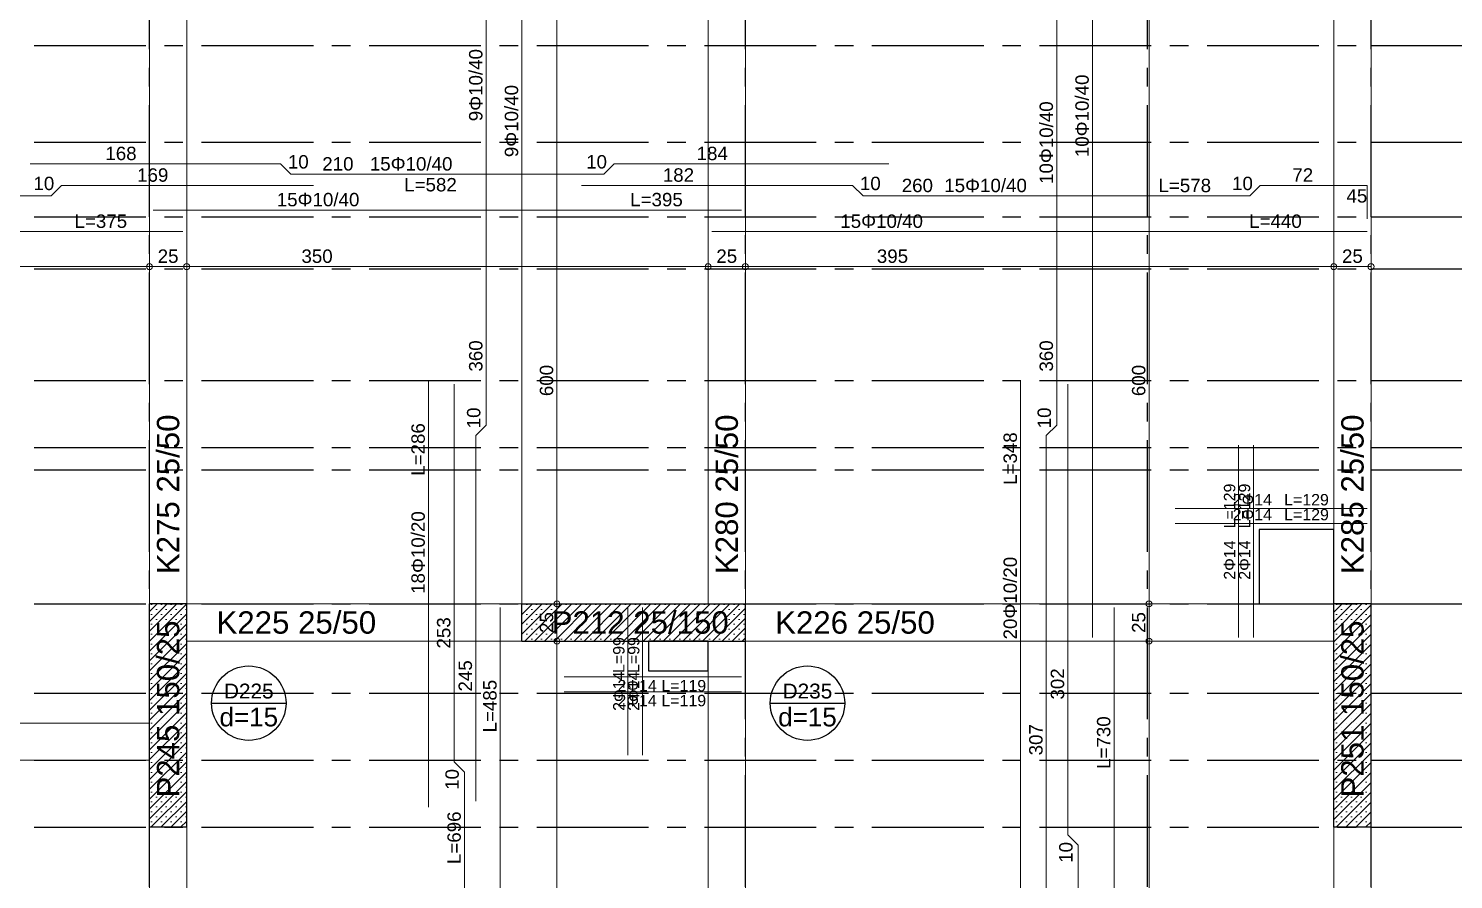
# Model space of a CAD drawing. Header units: millimetres. Extents: x 2232 to 85269, y -3593 to 5869.
# Drawn here: x 58095 to 59051, y 3591 to 4162 of the extents above; entities that cross this region are included whole.
import ezdxf

# ---------------------------------------------------------------- set-up
doc = ezdxf.new("R2010")
doc.units = ezdxf.units.MM
doc.linetypes.add('CENTER2', pattern=[112.5, 75, -12.5, 12.5, -12.5])
doc.linetypes.add('DASHDOT2', pattern=[12.7, 6.35, -3.175, 0, -3.175])
doc.layers.add('aks', color=251, linetype='DASHDOT2', lineweight=35)
for name, color, linetype in [('Donatı Topl. Uzun. Yazısı', 7, 'Continuous'), ('Donatı Uz. Yazısı', 7, 'Continuous'), ('Donatı Yazısı', 7, 'Continuous'), ('Donatı Çizgisi', 7, 'Continuous'), ('Döşeme', 7, 'Continuous'), ('Döşeme Boşluğu', 7, 'Continuous'), ('Kiriş', 7, 'Continuous'), ('Panel', 7, 'Continuous'), ('Standart', 7, 'Continuous'), ('Ölçülendirme', 7, 'Continuous')]:
    doc.layers.add(name, color=color, linetype=linetype)
doc.styles.add('arial_1_18', font='arial.ttf', dxfattribs={"height": 0.2})
pattern_1 = [(45, (0, 0), (-3.314563, 3.314563), []), (45, (3.3146, 0), (-3.314563, 3.314563), [0, -4.6875])]

# ---------------------------------------------------------------- blocks, each defined once
blk = doc.blocks.new('IDE539Entity3865')
at = {"layer": 'Döşeme', "color": 117, "linetype": 'Continuous', "lineweight": -3}
blk.add_lwpolyline([(2481.67, 798.33), (2531.67, 798.33)], dxfattribs=at)
blk.add_circle((2506.67, 798.33), 25, dxfattribs=at)
at = {"layer": 'Döşeme', "color": 178, "linetype": 'Continuous', "lineweight": -3, "style": 'arial_1_18'}
blk.add_text('D225', height=10, dxfattribs=at).set_placement((2489.97, 801.46))
at = {"layer": 'Döşeme', "color": 164, "linetype": 'Continuous', "lineweight": -3, "style": 'arial_1_18'}
blk.add_text('d=15', height=12.5, dxfattribs=at).set_placement((2487, 782.71))
blk = doc.blocks.new('IDE539Entity3870')
at = {"layer": 'Döşeme', "color": 117, "linetype": 'Continuous', "lineweight": -3}
blk.add_lwpolyline([(2856.67, 798.33), (2906.67, 798.33)], dxfattribs=at)
blk.add_circle((2881.67, 798.33), 25, dxfattribs=at)
at = {"layer": 'Döşeme', "color": 178, "linetype": 'Continuous', "lineweight": -3, "style": 'arial_1_18'}
blk.add_text('D235', height=10, dxfattribs=at).set_placement((2864.97, 801.46))
at = {"layer": 'Döşeme', "color": 164, "linetype": 'Continuous', "lineweight": -3, "style": 'arial_1_18'}
blk.add_text('d=15', height=12.5, dxfattribs=at).set_placement((2862, 782.71))
blk = doc.blocks.new('IDE539Entity3904')
at = {"layer": 'aks', "color": 251, "linetype": 'CENTER2', "lineweight": -3}
blk.add_lwpolyline([(3110, 0), (3110, 2330)], dxfattribs=at)
blk = doc.blocks.new('IDE539Entity3911')
at = {"layer": 'aks', "color": 251, "linetype": 'CENTER2', "lineweight": -3}
blk.add_lwpolyline([(3260, 0), (3260, 2330)], dxfattribs=at)
blk = doc.blocks.new('IDE539Entity3918')
at = {"layer": 'aks', "color": 251, "linetype": 'CENTER2', "lineweight": -3}
blk.add_lwpolyline([(2840, 0), (2840, 2330)], dxfattribs=at)
blk = doc.blocks.new('IDE539Entity3932')
at = {"layer": 'aks', "color": 251, "linetype": 'CENTER2', "lineweight": -3}
blk.add_lwpolyline([(2440, 0), (2440, 2330)], dxfattribs=at)
blk = doc.blocks.new('IDE539Entity3973')
at = {"layer": 'aks', "color": 251, "linetype": 'CENTER2', "lineweight": -3}
blk.add_lwpolyline([(3260, 1240), (3788, 1240)], dxfattribs=at)
blk = doc.blocks.new('IDE539Entity3974')
at = {"layer": 'aks', "color": 251, "linetype": 'CENTER2', "lineweight": -3}
blk.add_lwpolyline([(0, 1240), (3260, 1240)], dxfattribs=at)
blk = doc.blocks.new('IDE539Entity3980')
at = {"layer": 'aks', "color": 251, "linetype": 'CENTER2', "lineweight": -3}
blk.add_lwpolyline([(3260, 1090), (3788, 1090)], dxfattribs=at)
blk = doc.blocks.new('IDE539Entity3981')
at = {"layer": 'aks', "color": 251, "linetype": 'CENTER2', "lineweight": -3}
blk.add_lwpolyline([(0, 1090), (3260, 1090)], dxfattribs=at)
blk = doc.blocks.new('IDE539Entity3987')
at = {"layer": 'aks', "color": 251, "linetype": 'CENTER2', "lineweight": -3}
blk.add_lwpolyline([(3260, 865), (3788, 865)], dxfattribs=at)
blk = doc.blocks.new('IDE539Entity3988')
at = {"layer": 'aks', "color": 251, "linetype": 'CENTER2', "lineweight": -3}
blk.add_lwpolyline([(0, 865), (3260, 865)], dxfattribs=at)
blk = doc.blocks.new('IDE539Entity3994')
at = {"layer": 'aks', "color": 251, "linetype": 'CENTER2', "lineweight": -3}
blk.add_lwpolyline([(3260, 715), (3788, 715)], dxfattribs=at)
blk = doc.blocks.new('IDE539Entity3995')
at = {"layer": 'aks', "color": 251, "linetype": 'CENTER2', "lineweight": -3}
blk.add_lwpolyline([(0, 715), (3260, 715)], dxfattribs=at)
blk = doc.blocks.new('IDE539Entity4001')
at = {"layer": 'aks', "color": 251, "linetype": 'CENTER2', "lineweight": -3}
blk.add_lwpolyline([(3260, 970), (3788, 970)], dxfattribs=at)
blk = doc.blocks.new('IDE539Entity4002')
at = {"layer": 'aks', "color": 251, "linetype": 'CENTER2', "lineweight": -3}
blk.add_lwpolyline([(0, 970), (3260, 970)], dxfattribs=at)
blk = doc.blocks.new('IDE539Entity4008')
at = {"layer": 'aks', "color": 251, "linetype": 'CENTER2', "lineweight": -3}
blk.add_lwpolyline([(3260, 1125), (3788, 1125)], dxfattribs=at)
blk = doc.blocks.new('IDE539Entity4009')
at = {"layer": 'aks', "color": 251, "linetype": 'CENTER2', "lineweight": -3}
blk.add_lwpolyline([(0, 1125), (3260, 1125)], dxfattribs=at)
blk = doc.blocks.new('IDE539Entity4015')
at = {"layer": 'aks', "color": 251, "linetype": 'CENTER2', "lineweight": -3}
blk.add_lwpolyline([(3260, 1015), (3788, 1015)], dxfattribs=at)
blk = doc.blocks.new('IDE539Entity4016')
at = {"layer": 'aks', "color": 251, "linetype": 'CENTER2', "lineweight": -3}
blk.add_lwpolyline([(0, 1015), (3260, 1015)], dxfattribs=at)
blk = doc.blocks.new('IDE539Entity4022')
at = {"layer": 'aks', "color": 251, "linetype": 'CENTER2', "lineweight": -3}
blk.add_lwpolyline([(3260, 760), (3788, 760)], dxfattribs=at)
blk = doc.blocks.new('IDE539Entity4023')
at = {"layer": 'aks', "color": 251, "linetype": 'CENTER2', "lineweight": -3}
blk.add_lwpolyline([(0, 760), (3260, 760)], dxfattribs=at)
blk = doc.blocks.new('IDE539Entity4043')
at = {"layer": 'aks', "color": 251, "linetype": 'CENTER2', "lineweight": -3}
blk.add_lwpolyline([(3260, 955), (3788, 955)], dxfattribs=at)
blk = doc.blocks.new('IDE539Entity4044')
at = {"layer": 'aks', "color": 251, "linetype": 'CENTER2', "lineweight": -3}
blk.add_lwpolyline([(0, 955), (3260, 955)], dxfattribs=at)
blk = doc.blocks.new('IDE539Entity4050')
at = {"layer": 'aks', "color": 251, "linetype": 'CENTER2', "lineweight": -3}
blk.add_lwpolyline([(3260, 805), (3788, 805)], dxfattribs=at)
blk = doc.blocks.new('IDE539Entity4051')
at = {"layer": 'aks', "color": 251, "linetype": 'CENTER2', "lineweight": -3}
blk.add_lwpolyline([(0, 805), (3260, 805)], dxfattribs=at)
blk = doc.blocks.new('IDE539Entity4267')
at = {"layer": 'aks', "color": 251, "linetype": 'CENTER2', "lineweight": -3}
blk.add_lwpolyline([(3260, 1175), (3788, 1175)], dxfattribs=at)
blk = doc.blocks.new('IDE539Entity4268')
at = {"layer": 'aks', "color": 251, "linetype": 'CENTER2', "lineweight": -3}
blk.add_lwpolyline([(0, 1175), (3260, 1175)], dxfattribs=at)
blk = doc.blocks.new('IDE539Entity4453')
at = {"layer": 'Kiriş', "color": 4, "linetype": 'Continuous', "lineweight": 5}
blk.add_lwpolyline([(2465, 410), (2465, 715)], dxfattribs=at)
blk = doc.blocks.new('IDE539Entity4454')
at = {"layer": 'Kiriş', "color": 4, "linetype": 'Continuous', "lineweight": 5}
blk.add_lwpolyline([(2440, 410), (2440, 715)], dxfattribs=at)
blk = doc.blocks.new('IDE539Entity4465')
at = {"layer": 'Panel', "linetype": 'Continuous', "lineweight": 5}
h = blk.add_hatch(dxfattribs=at)
h.set_pattern_fill('SACNCR', color=163, scale=50, style=0)
h.set_pattern_definition(pattern_1)
h.paths.add_polyline_path([(3235, 715), (3235, 865), (3260, 865), (3260, 715)])
blk = doc.blocks.new('IDE539Entity4466')
at = {"layer": 'Panel', "color": 164, "linetype": 'Continuous', "lineweight": -3}
blk.add_lwpolyline([(3260, 715), (3235, 715)], dxfattribs=at)
blk = doc.blocks.new('IDE539Entity4467')
at = {"layer": 'Panel', "color": 164, "linetype": 'Continuous', "lineweight": -3}
blk.add_lwpolyline([(3260, 715), (3260, 865)], dxfattribs=at)
blk = doc.blocks.new('IDE539Entity4468')
at = {"layer": 'Panel', "color": 164, "linetype": 'Continuous', "lineweight": -3}
blk.add_lwpolyline([(3260, 865), (3235, 865)], dxfattribs=at)
blk = doc.blocks.new('IDE539Entity4469')
at = {"layer": 'Panel', "color": 164, "linetype": 'Continuous', "lineweight": -3}
blk.add_lwpolyline([(3235, 715), (3235, 865)], dxfattribs=at)
blk = doc.blocks.new('IDE539Entity4470')
at = {"layer": 'Panel', "color": 159, "linetype": 'Continuous', "lineweight": -3, "style": 'arial_1_18'}
blk.add_text('P251 150/25', height=15, rotation=90, dxfattribs=at).set_placement((3255, 735))
blk = doc.blocks.new('IDE539Entity4480')
at = {"layer": 'Kiriş', "color": 4, "linetype": 'Continuous', "lineweight": 5}
blk.add_lwpolyline([(2840, 410), (2840, 840)], dxfattribs=at)
blk = doc.blocks.new('IDE539Entity4481')
at = {"layer": 'Kiriş', "color": 4, "linetype": 'Continuous', "lineweight": 5}
blk.add_lwpolyline([(2815, 410), (2815, 840)], dxfattribs=at)
blk = doc.blocks.new('IDE539Entity4483')
at = {"layer": 'Kiriş', "color": 4, "linetype": 'Continuous', "lineweight": 5}
blk.add_lwpolyline([(3260, 410), (3260, 715)], dxfattribs=at)
blk = doc.blocks.new('IDE539Entity4484')
at = {"layer": 'Kiriş', "color": 4, "linetype": 'Continuous', "lineweight": 5}
blk.add_lwpolyline([(3235, 410), (3235, 715)], dxfattribs=at)
blk = doc.blocks.new('IDE539Entity4524')
at = {"layer": 'Panel', "linetype": 'Continuous', "lineweight": 5}
h = blk.add_hatch(dxfattribs=at)
h.set_pattern_fill('SACNCR', color=163, scale=50, style=0)
h.set_pattern_definition(pattern_1)
h.paths.add_polyline_path([(2690, 865), (2840, 865), (2840, 840), (2690, 840)])
blk = doc.blocks.new('IDE539Entity4525')
at = {"layer": 'Panel', "color": 164, "linetype": 'Continuous', "lineweight": -3}
blk.add_lwpolyline([(2690, 840), (2690, 865)], dxfattribs=at)
blk = doc.blocks.new('IDE539Entity4526')
at = {"layer": 'Panel', "color": 164, "linetype": 'Continuous', "lineweight": -3}
blk.add_lwpolyline([(2690, 840), (2840, 840)], dxfattribs=at)
blk = doc.blocks.new('IDE539Entity4527')
at = {"layer": 'Panel', "color": 164, "linetype": 'Continuous', "lineweight": -3}
blk.add_lwpolyline([(2840, 840), (2840, 865)], dxfattribs=at)
blk = doc.blocks.new('IDE539Entity4528')
at = {"layer": 'Panel', "color": 164, "linetype": 'Continuous', "lineweight": -3}
blk.add_lwpolyline([(2690, 865), (2840, 865)], dxfattribs=at)
blk = doc.blocks.new('IDE539Entity4529')
at = {"layer": 'Panel', "color": 159, "linetype": 'Continuous', "lineweight": -3, "style": 'arial_1_18'}
blk.add_text('P212 25/150', height=15, dxfattribs=at).set_placement((2710, 845))
blk = doc.blocks.new('IDE539Entity4530')
at = {"layer": 'Kiriş', "color": 4, "linetype": 'Continuous', "lineweight": 5}
blk.add_lwpolyline([(2465, 840), (2690, 840)], dxfattribs=at)
blk = doc.blocks.new('IDE539Entity4531')
at = {"layer": 'Kiriş', "color": 4, "linetype": 'Continuous', "lineweight": 5}
blk.add_lwpolyline([(2465, 865), (2690, 865)], dxfattribs=at)
blk = doc.blocks.new('IDE539Entity4532')
at = {"layer": 'Kiriş', "color": 159, "linetype": 'Continuous', "lineweight": 5, "style": 'arial_1_18'}
blk.add_text('K225 25/50', height=15, dxfattribs=at).set_placement((2485, 845))
blk = doc.blocks.new('IDE539Entity4736')
at = {"layer": 'Kiriş', "color": 4, "linetype": 'Continuous', "lineweight": 5}
blk.add_lwpolyline([(2465, 865), (2465, 1465)], dxfattribs=at)
blk = doc.blocks.new('IDE539Entity4737')
at = {"layer": 'Kiriş', "color": 4, "linetype": 'Continuous', "lineweight": 5}
blk.add_lwpolyline([(2440, 865), (2440, 1465)], dxfattribs=at)
blk = doc.blocks.new('IDE539Entity4738')
at = {"layer": 'Kiriş', "color": 159, "linetype": 'Continuous', "lineweight": 5, "style": 'arial_1_18'}
blk.add_text('K275 25/50', height=15, rotation=90, dxfattribs=at).set_placement((2460, 885))
blk = doc.blocks.new('IDE539Entity4739')
at = {"layer": 'Panel', "linetype": 'Continuous', "lineweight": 5}
h = blk.add_hatch(dxfattribs=at)
h.set_pattern_fill('SACNCR', color=163, scale=50, style=0)
h.set_pattern_definition(pattern_1)
h.paths.add_polyline_path([(2440, 715), (2440, 865), (2465, 865), (2465, 715)])
blk = doc.blocks.new('IDE539Entity4740')
at = {"layer": 'Panel', "color": 164, "linetype": 'Continuous', "lineweight": -3}
blk.add_lwpolyline([(2465, 715), (2440, 715)], dxfattribs=at)
blk = doc.blocks.new('IDE539Entity4741')
at = {"layer": 'Panel', "color": 164, "linetype": 'Continuous', "lineweight": -3}
blk.add_lwpolyline([(2465, 715), (2465, 865)], dxfattribs=at)
blk = doc.blocks.new('IDE539Entity4742')
at = {"layer": 'Panel', "color": 164, "linetype": 'Continuous', "lineweight": -3}
blk.add_lwpolyline([(2465, 865), (2440, 865)], dxfattribs=at)
blk = doc.blocks.new('IDE539Entity4743')
at = {"layer": 'Panel', "color": 164, "linetype": 'Continuous', "lineweight": -3}
blk.add_lwpolyline([(2440, 715), (2440, 865)], dxfattribs=at)
blk = doc.blocks.new('IDE539Entity4744')
at = {"layer": 'Panel', "color": 159, "linetype": 'Continuous', "lineweight": -3, "style": 'arial_1_18'}
blk.add_text('P245 150/25', height=15, rotation=90, dxfattribs=at).set_placement((2460, 735))
blk = doc.blocks.new('IDE539Entity4745')
at = {"layer": 'Kiriş', "color": 4, "linetype": 'Continuous', "lineweight": 5}
blk.add_lwpolyline([(2110, 760), (2440, 760)], dxfattribs=at)
blk = doc.blocks.new('IDE539Entity4746')
at = {"layer": 'Kiriş', "color": 4, "linetype": 'Continuous', "lineweight": 5}
blk.add_lwpolyline([(2110, 785), (2440, 785)], dxfattribs=at)
blk = doc.blocks.new('IDE539Entity4779')
at = {"layer": 'Döşeme Boşluğu', "color": 8, "linetype": 'Continuous', "lineweight": -3}
blk.add_lwpolyline([(3235, 865), (3235, 915)], dxfattribs=at)
blk = doc.blocks.new('IDE539Entity4780')
at = {"layer": 'Döşeme Boşluğu', "color": 8, "linetype": 'Continuous', "lineweight": -3}
blk.add_lwpolyline([(3235, 915), (3185, 915)], dxfattribs=at)
blk = doc.blocks.new('IDE539Entity4781')
at = {"layer": 'Döşeme Boşluğu', "color": 8, "linetype": 'Continuous', "lineweight": -3}
blk.add_lwpolyline([(3185, 915), (3185, 865)], dxfattribs=at)
blk = doc.blocks.new('IDE539Entity4782')
at = {"layer": 'Döşeme Boşluğu', "color": 8, "linetype": 'Continuous', "lineweight": -3}
blk.add_lwpolyline([(3185, 865), (3235, 865)], dxfattribs=at)
blk = doc.blocks.new('IDE539Entity4783')
at = {"layer": 'Donatı Çizgisi', "color": 5, "linetype": 'Continuous', "lineweight": 5}
blk.add_lwpolyline([(3181, 842.5), (3181, 971.59)], dxfattribs=at)
at = {"layer": 'Donatı Topl. Uzun. Yazısı', "color": 1, "linetype": 'Continuous', "lineweight": 5, "style": 'arial_1_18'}
blk.add_text('L=129', height=7.65, rotation=90, dxfattribs=at).set_placement((3178.87, 915.76))
at = {"layer": 'Donatı Yazısı', "color": 5, "linetype": 'Continuous', "lineweight": 5, "style": 'arial_1_18'}
blk.add_text('2Φ14', height=7.65, rotation=90, dxfattribs=at).set_placement((3178.87, 881.23))
blk = doc.blocks.new('IDE539Entity4784')
at = {"layer": 'Donatı Çizgisi', "color": 5, "linetype": 'Continuous', "lineweight": 5}
blk.add_lwpolyline([(3171, 842.5), (3171, 971.59)], dxfattribs=at)
at = {"layer": 'Donatı Topl. Uzun. Yazısı', "color": 1, "linetype": 'Continuous', "lineweight": 5, "style": 'arial_1_18'}
blk.add_text('L=129', height=7.65, rotation=90, dxfattribs=at).set_placement((3168.87, 915.76))
at = {"layer": 'Donatı Yazısı', "color": 5, "linetype": 'Continuous', "lineweight": 5, "style": 'arial_1_18'}
blk.add_text('2Φ14', height=7.65, rotation=90, dxfattribs=at).set_placement((3168.87, 881.23))
blk = doc.blocks.new('IDE539Entity4785')
at = {"layer": 'Donatı Çizgisi', "color": 5, "linetype": 'Continuous', "lineweight": 5}
blk.add_lwpolyline([(3128.41, 919), (3257.5, 919)], dxfattribs=at)
at = {"layer": 'Donatı Topl. Uzun. Yazısı', "color": 1, "linetype": 'Continuous', "lineweight": 5, "style": 'arial_1_18'}
blk.add_text('L=129', height=7.65, dxfattribs=at).set_placement((3201.67, 921.13))
at = {"layer": 'Donatı Yazısı', "color": 5, "linetype": 'Continuous', "lineweight": 5, "style": 'arial_1_18'}
blk.add_text('2Φ14', height=7.65, dxfattribs=at).set_placement((3167.14, 921.13))
blk = doc.blocks.new('IDE539Entity4786')
at = {"layer": 'Donatı Çizgisi', "color": 5, "linetype": 'Continuous', "lineweight": 5}
blk.add_lwpolyline([(3128.41, 929), (3257.5, 929)], dxfattribs=at)
at = {"layer": 'Donatı Topl. Uzun. Yazısı', "color": 1, "linetype": 'Continuous', "lineweight": 5, "style": 'arial_1_18'}
blk.add_text('L=129', height=7.65, dxfattribs=at).set_placement((3201.67, 931.13))
at = {"layer": 'Donatı Yazısı', "color": 5, "linetype": 'Continuous', "lineweight": 5, "style": 'arial_1_18'}
blk.add_text('2Φ14', height=7.65, dxfattribs=at).set_placement((3167.14, 931.13))
blk = doc.blocks.new('IDE539Entity4787')
at = {"layer": 'Kiriş', "color": 4, "linetype": 'Continuous', "lineweight": 5}
blk.add_lwpolyline([(3260, 865), (3260, 1465)], dxfattribs=at)
blk = doc.blocks.new('IDE539Entity4788')
at = {"layer": 'Kiriş', "color": 4, "linetype": 'Continuous', "lineweight": 5}
blk.add_lwpolyline([(3235, 865), (3235, 1465)], dxfattribs=at)
blk = doc.blocks.new('IDE539Entity4789')
at = {"layer": 'Kiriş', "color": 159, "linetype": 'Continuous', "lineweight": 5, "style": 'arial_1_18'}
blk.add_text('K285 25/50', height=15, rotation=90, dxfattribs=at).set_placement((3255, 885))
blk = doc.blocks.new('IDE539Entity4790')
at = {"layer": 'Kiriş', "color": 4, "linetype": 'Continuous', "lineweight": 5}
blk.add_lwpolyline([(2840, 840), (3235, 840)], dxfattribs=at)
blk = doc.blocks.new('IDE539Entity4791')
at = {"layer": 'Kiriş', "color": 4, "linetype": 'Continuous', "lineweight": 5}
blk.add_lwpolyline([(2840, 865), (3235, 865)], dxfattribs=at)
blk = doc.blocks.new('IDE539Entity4792')
at = {"layer": 'Kiriş', "color": 159, "linetype": 'Continuous', "lineweight": 5, "style": 'arial_1_18'}
blk.add_text('K226 25/50', height=15, dxfattribs=at).set_placement((2860, 845))
blk = doc.blocks.new('IDE539Entity4793')
at = {"layer": 'Kiriş', "color": 4, "linetype": 'Continuous', "lineweight": 5}
blk.add_lwpolyline([(2840, 865), (2840, 1465)], dxfattribs=at)
blk = doc.blocks.new('IDE539Entity4794')
at = {"layer": 'Kiriş', "color": 4, "linetype": 'Continuous', "lineweight": 5}
blk.add_lwpolyline([(2815, 865), (2815, 1465)], dxfattribs=at)
blk = doc.blocks.new('IDE539Entity4795')
at = {"layer": 'Kiriş', "color": 159, "linetype": 'Continuous', "lineweight": 5, "style": 'arial_1_18'}
blk.add_text('K280 25/50', height=15, rotation=90, dxfattribs=at).set_placement((2835, 885))
blk = doc.blocks.new('IDE539Entity4930')
at = {"layer": 'Döşeme Boşluğu', "color": 8, "linetype": 'Continuous', "lineweight": -3}
blk.add_lwpolyline([(2815, 820), (2815, 840)], dxfattribs=at)
blk = doc.blocks.new('IDE539Entity4931')
at = {"layer": 'Döşeme Boşluğu', "color": 8, "linetype": 'Continuous', "lineweight": -3}
blk.add_lwpolyline([(2815, 840), (2775, 840)], dxfattribs=at)
blk = doc.blocks.new('IDE539Entity4932')
at = {"layer": 'Döşeme Boşluğu', "color": 8, "linetype": 'Continuous', "lineweight": -3}
blk.add_lwpolyline([(2775, 840), (2775, 820)], dxfattribs=at)
blk = doc.blocks.new('IDE539Entity4933')
at = {"layer": 'Döşeme Boşluğu', "color": 8, "linetype": 'Continuous', "lineweight": -3}
blk.add_lwpolyline([(2775, 820), (2815, 820)], dxfattribs=at)
blk = doc.blocks.new('IDE539Entity4934')
at = {"layer": 'Donatı Çizgisi', "color": 5, "linetype": 'Continuous', "lineweight": 5}
blk.add_lwpolyline([(2771, 763.41), (2771, 862.5)], dxfattribs=at)
at = {"layer": 'Donatı Topl. Uzun. Yazısı', "color": 1, "linetype": 'Continuous', "lineweight": 5, "style": 'arial_1_18'}
blk.add_text('L=99', height=7.65, rotation=90, dxfattribs=at).set_placement((2768.87, 818.61))
at = {"layer": 'Donatı Yazısı', "color": 5, "linetype": 'Continuous', "lineweight": 5, "style": 'arial_1_18'}
blk.add_text('2Φ14', height=7.65, rotation=90, dxfattribs=at).set_placement((2768.87, 793.14))
blk = doc.blocks.new('IDE539Entity4935')
at = {"layer": 'Donatı Çizgisi', "color": 5, "linetype": 'Continuous', "lineweight": 5}
blk.add_lwpolyline([(2761, 763.41), (2761, 862.5)], dxfattribs=at)
at = {"layer": 'Donatı Topl. Uzun. Yazısı', "color": 1, "linetype": 'Continuous', "lineweight": 5, "style": 'arial_1_18'}
blk.add_text('L=99', height=7.65, rotation=90, dxfattribs=at).set_placement((2758.87, 818.61))
at = {"layer": 'Donatı Yazısı', "color": 5, "linetype": 'Continuous', "lineweight": 5, "style": 'arial_1_18'}
blk.add_text('2Φ14', height=7.65, rotation=90, dxfattribs=at).set_placement((2758.87, 793.14))
blk = doc.blocks.new('IDE539Entity4936')
at = {"layer": 'Donatı Çizgisi', "color": 5, "linetype": 'Continuous', "lineweight": 5}
blk.add_lwpolyline([(2718.41, 816), (2837.5, 816)], dxfattribs=at)
at = {"layer": 'Donatı Topl. Uzun. Yazısı', "color": 1, "linetype": 'Continuous', "lineweight": 5, "style": 'arial_1_18'}
blk.add_text('L=119', height=7.65, dxfattribs=at).set_placement((2783.67, 806.23))
at = {"layer": 'Donatı Yazısı', "color": 5, "linetype": 'Continuous', "lineweight": 5, "style": 'arial_1_18'}
blk.add_text('2Φ14', height=7.65, dxfattribs=at).set_placement((2754.14, 806.23))
blk = doc.blocks.new('IDE539Entity4937')
at = {"layer": 'Donatı Çizgisi', "color": 5, "linetype": 'Continuous', "lineweight": 5}
blk.add_lwpolyline([(2718.41, 806), (2837.5, 806)], dxfattribs=at)
at = {"layer": 'Donatı Topl. Uzun. Yazısı', "color": 1, "linetype": 'Continuous', "lineweight": 5, "style": 'arial_1_18'}
blk.add_text('L=119', height=7.65, dxfattribs=at).set_placement((2783.67, 796.23))
at = {"layer": 'Donatı Yazısı', "color": 5, "linetype": 'Continuous', "lineweight": 5, "style": 'arial_1_18'}
blk.add_text('2Φ14', height=7.65, dxfattribs=at).set_placement((2754.14, 796.23))
blk = doc.blocks.new('IDE539Entity5156')
at = {"layer": 'Donatı Çizgisi', "color": 5, "linetype": 'Continuous', "lineweight": 5}
for points in [[(2690, 842.5), (2690, 1487.5)], [(3073, 842.5), (3073, 1487.5)], [(2666, 985), (2666, 1345)], [(3049, 985), (3049, 1345)], [(2360, 1160.5), (2528, 1160.5)], [(2528, 1160.5), (2535, 1153.5)], [(2745, 1153.5), (2752, 1160.5)], [(2752, 1160.5), (2936.25, 1160.5)], [(2535, 1153.5), (2745, 1153.5)], [(2176, 1139), (2374, 1139)], [(2374, 1139), (2381, 1146)], [(2381, 1146), (2550, 1146)], [(2730, 1146), (2912, 1146)], [(2912, 1146), (2919, 1139)], [(2919, 1139), (3178.57, 1139)], [(3178.57, 1139), (3185.57, 1146)], [(3185.57, 1146), (3257.5, 1146)], [(3257.5, 1146), (3257.5, 1123.5)], [(2442.5, 1129.5), (2837.5, 1129.5)], [(2087.5, 1115), (2462.5, 1115)], [(2817.5, 1115), (3257.5, 1115)], [(2627.3, 728.5), (2627.3, 1015)], [(3024.8, 667.25), (3024.8, 1015)], [(2644.5, 759), (2644.5, 1012.5)], [(3056.5, 710), (3056.5, 1012.5)], [(2659, 978), (2666, 985)], [(2659, 732.5), (2659, 978)], [(3042, 978), (3049, 985)], [(3042, 671.25), (3042, 978)], [(2675.5, 377.5), (2675.5, 862.5)], [(3087.5, 132.5), (3087.5, 862.5)], [(2651.5, 752), (2644.5, 759)], [(2651.5, 488), (2651.5, 752)], [(3063.5, 703), (3056.5, 710)], [(3063.5, 252.86), (3063.5, 703)]]:
    blk.add_lwpolyline(points, dxfattribs=at)
at = {"layer": 'Donatı Topl. Uzun. Yazısı', "color": 1, "linetype": 'Continuous', "lineweight": 5, "style": 'arial_1_18'}
for s, p in [('L=582', (2610.99, 1142)), ('L=578', (3117.3, 1141.5)), ('L=395', (2762.69, 1132)), ('L=375', (2389.69, 1117.5)), ('L=440', (3178.19, 1117.5))]:
    blk.add_text(s, height=9, dxfattribs=at).set_placement(p)
for s, p in [('L=286', (2624.8, 951.04)), ('L=348', (3022.3, 944.91)), ('L=485', (2673, 778.69)), ('L=730', (3085, 754.19)), ('L=696', (2649, 690.29))]:
    blk.add_text(s, height=9, rotation=90, dxfattribs=at).set_placement(p)
at = {"layer": 'Donatı Uz. Yazısı', "color": 5, "linetype": 'Continuous', "lineweight": 5, "style": 'arial_1_18'}
for s, p in [('168', (2410.4, 1163)), ('184', (2807.28, 1163)), ('169', (2431.7, 1148.5)), ('10', (2532.9, 1157.37)), ('210', (2556, 1156)), ('10', (2733.12, 1157.37)), ('182', (2784.6, 1148.5)), ('72', (3207.15, 1148.5)), ('10', (2362.12, 1142.87)), ('10', (2916.9, 1142.87)), ('260', (2944.96, 1141.5)), ('10', (3166.69, 1142.87)), ('45', (3243.52, 1134.5))]:
    blk.add_text(s, height=9, dxfattribs=at).set_placement(p)
for s, p in [('360', (2663.5, 1021)), ('360', (3046.5, 1021)), ('10', (2662.13, 982.9)), ('10', (3045.13, 982.9)), ('253', (2642, 835.05)), ('245', (2656.5, 806.15)), ('302', (3054, 800.75)), ('307', (3039.5, 763.28)), ('10', (2647.63, 740.12)), ('10', (3059.63, 691.12))]:
    blk.add_text(s, height=9, rotation=90, dxfattribs=at).set_placement(p)
at = {"layer": 'Donatı Yazısı', "color": 5, "linetype": 'Continuous', "lineweight": 5, "style": 'arial_1_18'}
for s, p in [('9Φ10/40', (2663.5, 1189.12)), ('10Φ10/40', (3070.5, 1165)), ('9Φ10/40', (2687.5, 1165)), ('10Φ10/40', (3046.5, 1147)), ('18Φ10/20', (2624.8, 871.75)), ('20Φ10/20', (3022.3, 841.13))]:
    blk.add_text(s, height=9, rotation=90, dxfattribs=at).set_placement(p)
for p in [(2587.92, 1156), (2973.51, 1141.5), (2525.45, 1132), (2903.74, 1117.5)]:
    blk.add_text('15Φ10/40', height=9, dxfattribs=at).set_placement(p)
blk = doc.blocks.new('IDE539Entity5157')
at = {"layer": 'Ölçülendirme', "color": 1, "linetype": 'Continuous', "lineweight": 5}
for points in [[(2713.5, 840), (2713.5, 1465)], [(3111, 840), (3111, 1465)], [(2085, 1091.5), (2440, 1091.5)], [(2440, 1091.5), (2815, 1091.5)], [(2815, 1091.5), (3260, 1091.5)], [(2713.5, 375), (2713.5, 840)], [(3111, 130), (3111, 840)]]:
    blk.add_lwpolyline(points, dxfattribs=at)
for centre in [(2440, 1091.5), (2440, 1091.5), (2465, 1091.5), (2815, 1091.5), (2815, 1091.5), (2840, 1091.5), (3235, 1091.5), (3260, 1091.5), (2713.5, 865), (3111, 865), (2713.5, 840), (2713.5, 840), (3111, 840), (3111, 840)]:
    blk.add_circle(centre, 2, dxfattribs=at)
at = {"layer": 'Ölçülendirme', "color": 1, "linetype": 'Continuous', "lineweight": 5, "style": 'arial_1_18'}
for s, p in [('25', (2445.51, 1094)), ('350', (2542.01, 1094)), ('25', (2820.51, 1094)), ('395', (2928.26, 1094)), ('25', (3240.51, 1094))]:
    blk.add_text(s, height=9, dxfattribs=at).set_placement(p)
for s, p in [('600', (2711, 1004.51)), ('600', (3108.5, 1004.51)), ('25', (2711, 845.51)), ('25', (3108.5, 845.51))]:
    blk.add_text(s, height=9, rotation=90, dxfattribs=at).set_placement(p)

msp = doc.modelspace()

# ---------------------------------------------------------------- block references
at = {"layer": 'aks'}
for name in ['IDE539Entity3932', 'IDE539Entity3918', 'IDE539Entity3904', 'IDE539Entity3911', 'IDE539Entity3974', 'IDE539Entity3973', 'IDE539Entity4268', 'IDE539Entity4267', 'IDE539Entity4009', 'IDE539Entity4008', 'IDE539Entity3981', 'IDE539Entity3980', 'IDE539Entity4016', 'IDE539Entity4015', 'IDE539Entity4002', 'IDE539Entity4001', 'IDE539Entity4044', 'IDE539Entity4043', 'IDE539Entity3988', 'IDE539Entity3987', 'IDE539Entity4051', 'IDE539Entity4050', 'IDE539Entity4023', 'IDE539Entity4022', 'IDE539Entity3995', 'IDE539Entity3994']:
    msp.add_blockref(name, (55735.84, 2910.75), dxfattribs=at)
at = {"layer": 'Döşeme'}
for name in ['IDE539Entity3865', 'IDE539Entity3870']:
    msp.add_blockref(name, (55735.84, 2910.75), dxfattribs=at)
at = {"layer": 'Döşeme Boşluğu'}
for name in ['IDE539Entity4780', 'IDE539Entity4781', 'IDE539Entity4779', 'IDE539Entity4782', 'IDE539Entity4931', 'IDE539Entity4932', 'IDE539Entity4930', 'IDE539Entity4933']:
    msp.add_blockref(name, (55735.84, 2910.75), dxfattribs=at)
at = {"layer": 'Kiriş'}
for name in ['IDE539Entity4737', 'IDE539Entity4736', 'IDE539Entity4794', 'IDE539Entity4793', 'IDE539Entity4788', 'IDE539Entity4787', 'IDE539Entity4738', 'IDE539Entity4795', 'IDE539Entity4789', 'IDE539Entity4531', 'IDE539Entity4532', 'IDE539Entity4791', 'IDE539Entity4792', 'IDE539Entity4530', 'IDE539Entity4481', 'IDE539Entity4480', 'IDE539Entity4790', 'IDE539Entity4746', 'IDE539Entity4745', 'IDE539Entity4454', 'IDE539Entity4453', 'IDE539Entity4484', 'IDE539Entity4483']:
    msp.add_blockref(name, (55735.84, 2910.75), dxfattribs=at)
at = {"layer": 'Panel'}
for name in ['IDE539Entity4739', 'IDE539Entity4742', 'IDE539Entity4743', 'IDE539Entity4741', 'IDE539Entity4524', 'IDE539Entity4525', 'IDE539Entity4528', 'IDE539Entity4529', 'IDE539Entity4527', 'IDE539Entity4465', 'IDE539Entity4468', 'IDE539Entity4469', 'IDE539Entity4467', 'IDE539Entity4744', 'IDE539Entity4470', 'IDE539Entity4526', 'IDE539Entity4740', 'IDE539Entity4466']:
    msp.add_blockref(name, (55735.84, 2910.75), dxfattribs=at)
at = {"layer": 'Standart'}
for name in ['IDE539Entity5157', 'IDE539Entity5156', 'IDE539Entity4784', 'IDE539Entity4783', 'IDE539Entity4786', 'IDE539Entity4785', 'IDE539Entity4935', 'IDE539Entity4934', 'IDE539Entity4936', 'IDE539Entity4937']:
    msp.add_blockref(name, (55735.84, 2910.75), dxfattribs=at)

doc.saveas('drawing.dxf')
